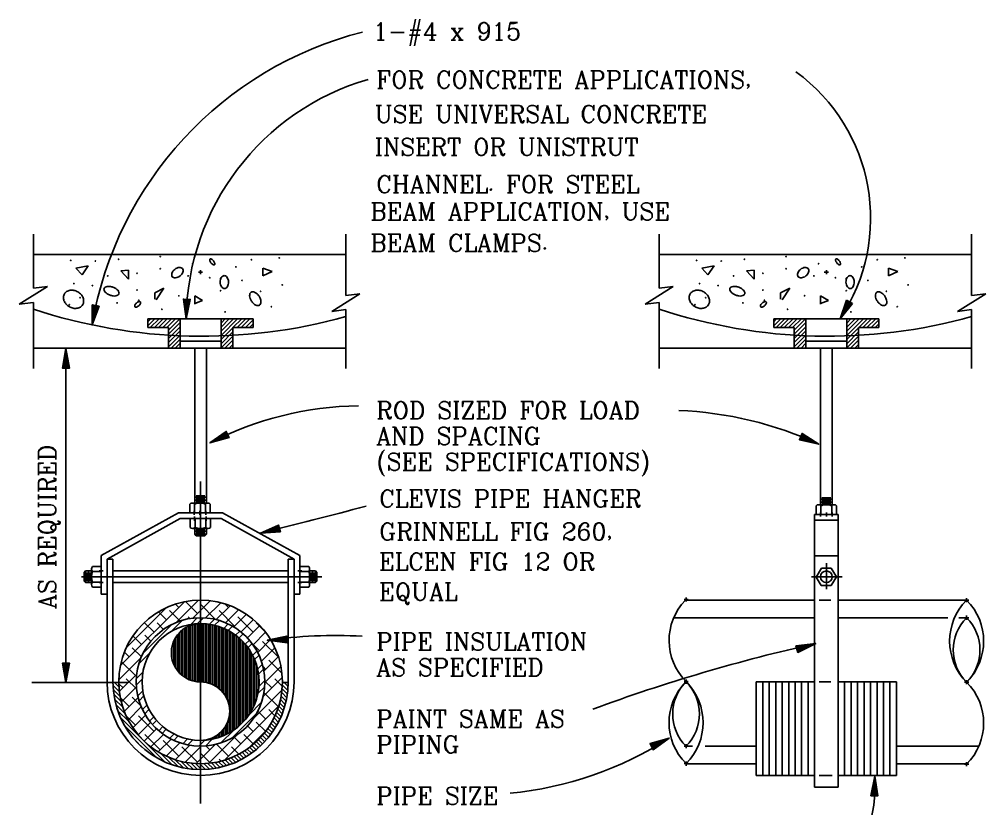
# Model space of a CAD drawing. Extents: x 152000 to 152174, y 158796 to 159332.
# Drawn here: x 152083.41 to 152097.5, y 158877.21 to 158888.73 of the extents above; entities that cross this region are included whole.
import ezdxf

# ---------------------------------------------------------------- set-up
doc = ezdxf.new("R2010")
doc.units = 0
doc.header["$LTSCALE"] = 3
doc.header["$MEASUREMENT"] = 0
doc.header["$PDMODE"] = 2
doc.header["$PDSIZE"] = 0.03
doc.layers.add('1', color=7, linetype='CONTINUOUS')
doc.layers.add('MU', color=7, linetype='CONTINUOUS')
doc.styles.add('ROMANC', font='ROMANC', dxfattribs={"height": 7})

msp = doc.modelspace()

# ---------------------------------------------------------------- linework, layer by layer
at = {"layer": '1', "color": 8, "linetype": 'Continuous'}
for p, q in [((152085.96767, 158884.57103), (152085.96767, 158884.69298)), ((152095.37482, 158884.35733), (152095.47157, 158884.63146)), ((152095.55874, 158884.58245), (152095.37482, 158884.35733)), ((152095.40403, 158884.41392), (152095.47504, 158884.61908)), ((152095.5424, 158884.58121), (152095.40403, 158884.41392)), ((152095.42964, 158884.45948), (152095.47802, 158884.59655)), ((152095.52383, 158884.57601), (152095.42964, 158884.45948)), ((152095.45724, 158884.50394), (152095.48545, 158884.58194)), ((152095.51454, 158884.5734), (152095.45724, 158884.50394)), ((152095.47157, 158884.63146), (152095.55874, 158884.58245)), ((152095.47157, 158884.63146), (152095.50847, 158884.59507)), ((152095.47504, 158884.61908), (152095.50402, 158884.58714)), ((152095.47802, 158884.59655), (152095.51454, 158884.5734)), ((152095.49994, 158884.56597), (152095.47952, 158884.54356)), ((152095.48545, 158884.58194), (152095.49994, 158884.56597)), ((152095.50402, 158884.58714), (152095.52383, 158884.57601)), ((152095.50847, 158884.59507), (152095.5424, 158884.58121)), ((152095.47385, 158884.29733), (152095.53433, 158884.35781)), ((152084.08912, 158883.63775), (152084.08912, 158881.03496)), ((152084.08912, 158879.33709), (152084.08912, 158880.46743)), ((152083.59101, 158879.05283), (152084.99757, 158879.05283))]:
    msp.add_line(p, q, dxfattribs=at)
for points in [[(152084.47285, 158884.5606), (152084.57121, 158884.54257), (152084.47039, 158884.26991), (152084.47285, 158884.5606), (152084.51957, 158884.53817), (152084.55616, 158884.53608), (152084.47963, 158884.33291), (152084.48015, 158884.55002), (152084.51793, 158884.52923), (152084.54029, 158884.52513), (152084.48906, 158884.38433), (152084.49029, 158884.52967), (152084.53235, 158884.51965), (152084.50072, 158884.43534), (152084.50206, 158884.51827), (152084.52095, 158884.50788), (152084.50892, 158884.48005)], [(152085.80092, 158884.64555), (152085.90088, 158884.64255), (152085.84231, 158884.35781), (152085.80092, 158884.64555), (152085.85049, 158884.63042), (152085.88697, 158884.63387), (152085.84194, 158884.42149), (152085.80973, 158884.63619), (152085.85022, 158884.62133), (152085.87293, 158884.62065), (152085.84351, 158884.47374), (152085.82282, 158884.6176), (152085.86591, 158884.61404), (152085.84735, 158884.52592), (152085.83618, 158884.60811), (152085.85642, 158884.60068), (152085.84872, 158884.57135)], [(152084.13912, 158883.63775), (152084.03912, 158883.63775), (152084.08912, 158883.92412), (152084.13912, 158883.63775), (152084.08912, 158883.65139), (152084.05276, 158883.64684), (152084.0914, 158883.86048), (152084.13003, 158883.64684), (152084.08912, 158883.66048), (152084.0664, 158883.66048), (152084.0914, 158883.80821), (152084.1164, 158883.66503), (152084.07321, 158883.6673), (152084.08912, 158883.75594), (152084.10276, 158883.67412), (152084.0823, 158883.68094), (152084.08912, 158883.71048)], [(152084.13912, 158883.63775), (152084.03912, 158883.63775), (152084.08912, 158883.92412), (152084.13912, 158883.63775), (152084.08912, 158883.65139), (152084.05276, 158883.64684), (152084.0914, 158883.86048), (152084.13003, 158883.64684), (152084.08912, 158883.66048), (152084.0664, 158883.66048), (152084.0914, 158883.80821), (152084.1164, 158883.66503), (152084.07321, 158883.6673), (152084.08912, 158883.75594), (152084.10276, 158883.67412), (152084.0823, 158883.68094), (152084.08912, 158883.71048)], [(152086.42517, 158882.71528), (152086.46796, 158882.6249), (152086.18774, 158882.54756), (152086.42517, 158882.71528), (152086.43424, 158882.66426), (152086.45391, 158882.63334), (152086.24428, 158882.57684), (152086.42084, 158882.70318), (152086.42602, 158882.66037), (152086.43575, 158882.63983), (152086.29153, 158882.59921), (152086.41024, 158882.68307), (152086.42667, 158882.64307), (152086.33975, 158882.61952), (152086.40786, 158882.66686), (152086.41045, 158882.64545), (152086.38083, 158882.63897)], [(152094.78201, 158882.59443), (152094.82096, 158882.68653), (152095.06523, 158882.52894), (152094.78201, 158882.59443), (152094.81404, 158882.63517), (152094.82402, 158882.67043), (152095.00574, 158882.55163), (152094.79392, 158882.59926), (152094.82242, 158882.63163), (152094.83127, 158882.65256), (152094.95759, 158882.57199), (152094.81598, 158882.60474), (152094.83489, 158882.64362), (152094.91033, 158882.59444), (152094.82966, 158882.61375), (152094.84391, 158882.62994), (152094.86847, 158882.61215)], [(152087.18989, 158881.34857), (152087.21463, 158881.25168), (152086.92479, 158881.22929), (152087.18989, 158881.34857), (152087.18905, 158881.29675), (152087.20244, 158881.26265), (152086.98589, 158881.24724), (152087.18333, 158881.33752), (152087.18024, 158881.29451), (152087.18586, 158881.27249), (152087.03654, 158881.26017), (152087.16909, 158881.31981), (152087.17757, 158881.27741), (152087.08775, 158881.2709), (152087.16365, 158881.30435), (152087.1621, 158881.28284), (152087.13179, 158881.28214)], [(152087.30765, 158879.72958), (152087.31169, 158879.62966), (152087.02354, 158879.66805), (152087.30765, 158879.72958), (152087.29605, 158879.67907), (152087.30206, 158879.64292), (152087.08703, 158879.67289), (152087.29894, 158879.72013), (152087.28696, 158879.6787), (152087.28788, 158879.65599), (152087.13926, 158879.675), (152087.28132, 158879.70577), (152087.28079, 158879.66253), (152087.19159, 158879.67484), (152087.27279, 158879.69177), (152087.2668, 158879.67106), (152087.237, 158879.67668)], [(152094.76173, 158879.4908), (152094.73308, 158879.58661), (152095.02176, 158879.62077), (152094.76173, 158879.4908), (152094.76047, 158879.54261), (152094.74569, 158879.57615), (152094.96144, 158879.60035), (152094.76784, 158879.50212), (152094.76918, 158879.54522), (152094.76266, 158879.56699), (152094.91136, 158879.58538), (152094.78135, 158879.52039), (152094.77115, 158879.56242), (152094.86063, 158879.57257), (152094.78615, 158879.53606), (152094.78682, 158879.55761), (152094.81708, 158879.55955)], [(152084.03912, 158879.33709), (152084.13912, 158879.33709), (152084.08912, 158879.05073), (152084.03912, 158879.33709), (152084.08912, 158879.32346), (152084.12549, 158879.328), (152084.08685, 158879.11436), (152084.04821, 158879.328), (152084.08912, 158879.31437), (152084.11185, 158879.31437), (152084.08685, 158879.16664), (152084.06185, 158879.30982), (152084.10503, 158879.30755), (152084.08912, 158879.21891), (152084.07549, 158879.30073), (152084.09594, 158879.29391), (152084.08912, 158879.26437)], [(152092.64946, 158878.07052), (152092.60552, 158878.16035), (152092.88473, 158878.24125), (152092.64946, 158878.07052), (152092.63974, 158878.12142), (152092.61968, 158878.15209), (152092.82857, 158878.21125), (152092.65363, 158878.08268), (152092.64791, 158878.12542), (152092.63792, 158878.14583), (152092.78161, 158878.18828), (152092.66397, 158878.10292), (152092.64704, 158878.1427), (152092.73365, 158878.16736), (152092.66615, 158878.11916), (152092.66329, 158878.14053), (152092.69282, 158878.14739)], [(152095.92509, 158877.39817), (152095.82515, 158877.40159), (152095.88491, 158877.68607), (152095.92509, 158877.39817), (152095.87558, 158877.41351), (152095.83908, 158877.41021), (152095.88501, 158877.6224), (152095.91631, 158877.40756), (152095.87589, 158877.42259), (152095.85318, 158877.42337), (152095.88322, 158877.57015), (152095.90331, 158877.4262), (152095.86023, 158877.42995), (152095.87916, 158877.51799), (152095.88999, 158877.43575), (152095.86978, 158877.44327), (152095.8776, 158877.47256)]]:
    msp.add_lwpolyline(points, dxfattribs=at)
msp.add_circle((152095.53407, 158884.45971), 0.00336, dxfattribs=at)
for centre, radius, start, end in [((152089.72122, 158883.37954), 5.32578, 104.235827, 170.376046), ((152093.18044, 158885.82563), 2.64031, 326.212916, 54.04537), ((152089.52228, 158884.31843), 3.68019, 106.237221, 179.386833), ((152088.41386, 158878.25194), 4.83817, 90.694111, 117.394616), ((152092.82613, 158877.71852), 5.306, 65.03946, 87.861919), ((152011.01013, 159180.30442), 308.55951, 284.2426671, 284.5379829), ((152088.01103, 158872.78972), 6.94885, 86.741351, 98.169888), ((152100.38724, 158855.41257), 24.79567, 102.496966, 110.339501), ((152090.05541, 158882.65209), 5.24028, 275.568154, 302.67805), ((152093.77887, 158877.5694), 2.10927, 274.180988, 3.170987)]:
    msp.add_arc(centre, radius, start, end, dxfattribs=at)
at = {"layer": 'MU', "color": 7, "linetype": 'Continuous'}
for p, q in [((152083.61315, 158885.59491), (152083.61315, 158884.8035)), ((152088.16977, 158885.59491), (152088.16977, 158884.69745)), ((152092.7375, 158885.59491), (152092.7375, 158884.8035)), ((152097.29412, 158885.59491), (152097.29412, 158884.69745)), ((152083.61315, 158885.29531), (152088.16977, 158885.29531)), ((152092.7375, 158885.29531), (152097.29412, 158885.29531)), ((152084.41428, 158885.13385), (152084.23418, 158885.09633)), ((152084.32423, 158885.00253), (152084.41428, 158885.13385)), ((152093.53864, 158885.13385), (152093.35853, 158885.09633)), ((152093.44859, 158885.00253), (152093.53864, 158885.13385)), ((152084.23418, 158885.09633), (152084.32423, 158885.00253)), ((152084.88705, 158885.05881), (152084.99961, 158885.06819)), ((152084.99961, 158884.93687), (152084.88705, 158885.05881)), ((152084.99961, 158885.06819), (152084.99961, 158884.93687)), ((152086.95823, 158884.98377), (152086.95823, 158885.09633)), ((152086.95823, 158885.09633), (152087.09331, 158885.04943)), ((152087.09331, 158885.04943), (152086.95823, 158884.98377)), ((152093.35853, 158885.09633), (152093.44859, 158885.00253)), ((152094.01141, 158885.05881), (152094.12397, 158885.06819)), ((152094.12397, 158884.93687), (152094.01141, 158885.05881)), ((152094.12397, 158885.06819), (152094.12397, 158884.93687)), ((152096.08259, 158884.98377), (152096.08259, 158885.09633)), ((152096.08259, 158885.09633), (152096.21767, 158885.04943)), ((152096.21767, 158885.04943), (152096.08259, 158884.98377)), ((152083.4086, 158884.57338), (152083.81769, 158884.82907)), ((152083.81769, 158884.82907), (152083.61315, 158884.8035)), ((152092.53296, 158884.57338), (152092.94205, 158884.82907)), ((152092.94205, 158884.82907), (152092.7375, 158884.8035)), ((152085.38233, 158884.73988), (152085.51741, 158884.80554)), ((152085.38233, 158884.64608), (152085.38233, 158884.73988)), ((152085.51741, 158884.80554), (152085.40485, 158884.6367)), ((152085.96767, 158884.69298), (152086.08023, 158884.62732)), ((152087.96522, 158884.46734), (152088.37431, 158884.72302)), ((152088.37431, 158884.72302), (152088.16977, 158884.69745)), ((152094.50669, 158884.73988), (152094.64177, 158884.80554)), ((152094.50669, 158884.64608), (152094.50669, 158884.73988)), ((152094.64177, 158884.80554), (152094.5292, 158884.6367)), ((152095.09203, 158884.57103), (152095.09203, 158884.69298)), ((152095.09203, 158884.69298), (152095.20459, 158884.62732)), ((152097.08958, 158884.46734), (152097.49867, 158884.72302)), ((152097.49867, 158884.72302), (152097.29412, 158884.69745)), ((152083.61315, 158884.59895), (152083.4086, 158884.57338)), ((152083.61315, 158884.59895), (152083.61315, 158883.63208)), ((152086.08023, 158884.62732), (152085.96767, 158884.58041)), ((152092.7375, 158884.59895), (152092.53296, 158884.57338)), ((152092.7375, 158884.59895), (152092.7375, 158883.63208)), ((152095.20459, 158884.62732), (152095.09203, 158884.58041)), ((152088.16977, 158884.49291), (152087.96522, 158884.46734)), ((152088.16977, 158884.49291), (152088.16977, 158883.63208)), ((152097.29412, 158884.49291), (152097.08958, 158884.46734)), ((152097.29412, 158884.49291), (152097.29412, 158883.63208)), ((152085.28415, 158884.25649), (152085.38547, 158884.35781)), ((152085.28415, 158884.31676), (152085.32521, 158884.35781)), ((152085.28415, 158884.22997), (152085.28415, 158884.35781)), ((152085.28415, 158884.35781), (152085.7529, 158884.35781)), ((152085.3179, 158884.22997), (152085.44574, 158884.35781)), ((152085.37816, 158884.22997), (152085.506, 158884.35781)), ((152085.43843, 158884.22997), (152085.56627, 158884.35781)), ((152085.49869, 158884.22997), (152085.62653, 158884.35781)), ((152085.55895, 158884.22997), (152085.6868, 158884.35781)), ((152085.58245, 158884.1932), (152085.74706, 158884.35781)), ((152085.58245, 158884.13293), (152085.7529, 158884.30339)), ((152085.7529, 158884.35781), (152086.34949, 158884.35781)), ((152085.7529, 158884.35781), (152085.7529, 158883.93167)), ((152086.34949, 158884.29733), (152086.40997, 158884.35781)), ((152086.34949, 158884.23707), (152086.47024, 158884.35781)), ((152086.34949, 158884.1768), (152086.5305, 158884.35781)), ((152086.34949, 158884.11654), (152086.59077, 158884.35781)), ((152086.34949, 158884.35781), (152086.34949, 158883.93167)), ((152086.81824, 158884.35781), (152086.34949, 158884.35781)), ((152086.52319, 158884.22997), (152086.65103, 158884.35781)), ((152086.58346, 158884.22997), (152086.7113, 158884.35781)), ((152086.64372, 158884.22997), (152086.77156, 158884.35781)), ((152086.70399, 158884.22997), (152086.81824, 158884.34423)), ((152086.76425, 158884.22997), (152086.81824, 158884.28396)), ((152086.81824, 158884.22997), (152086.81824, 158884.35781)), ((152094.40851, 158884.31676), (152094.44956, 158884.35781)), ((152094.40851, 158884.25649), (152094.50983, 158884.35781)), ((152094.40851, 158884.22997), (152094.40851, 158884.35781)), ((152094.40851, 158884.35781), (152094.87726, 158884.35781)), ((152094.44225, 158884.22997), (152094.57009, 158884.35781)), ((152094.50252, 158884.22997), (152094.63036, 158884.35781)), ((152094.56278, 158884.22997), (152094.69062, 158884.35781)), ((152094.62305, 158884.22997), (152094.75089, 158884.35781)), ((152094.68331, 158884.22997), (152094.81115, 158884.35781)), ((152094.70681, 158884.1932), (152094.87142, 158884.35781)), ((152094.70681, 158884.13293), (152094.87726, 158884.30339)), ((152094.87726, 158884.35781), (152095.47385, 158884.35781)), ((152094.87726, 158884.35781), (152094.87726, 158883.93167)), ((152095.47385, 158884.11654), (152095.71512, 158884.35781)), ((152095.47385, 158884.1768), (152095.65486, 158884.35781)), ((152095.47385, 158884.23707), (152095.5946, 158884.35781)), ((152095.47385, 158884.35781), (152095.47385, 158883.93167)), ((152095.9426, 158884.35781), (152095.47385, 158884.35781)), ((152095.64755, 158884.22997), (152095.77539, 158884.35781)), ((152095.70781, 158884.22997), (152095.83565, 158884.35781)), ((152095.76808, 158884.22997), (152095.89592, 158884.35781)), ((152095.82834, 158884.22997), (152095.9426, 158884.34423)), ((152095.88861, 158884.22997), (152095.9426, 158884.28396)), ((152095.9426, 158884.22997), (152095.9426, 158884.35781)), ((152085.58245, 158884.22997), (152085.28415, 158884.22997)), ((152085.58245, 158884.07267), (152085.7529, 158884.24312)), ((152085.58245, 158883.93167), (152085.58245, 158884.22997)), ((152085.58245, 158884.0124), (152085.7529, 158884.18286)), ((152085.58245, 158883.95214), (152085.7529, 158884.12259)), ((152086.34949, 158884.05627), (152086.51995, 158884.22673)), ((152086.34949, 158883.99601), (152086.51995, 158884.16646)), ((152086.51995, 158883.93167), (152086.51995, 158884.22997)), ((152086.51995, 158884.22997), (152086.81824, 158884.22997)), ((152094.70681, 158884.22997), (152094.40851, 158884.22997)), ((152094.70681, 158884.07267), (152094.87726, 158884.24312)), ((152094.70681, 158883.93167), (152094.70681, 158884.22997)), ((152094.70681, 158884.0124), (152094.87726, 158884.18286)), ((152094.70681, 158883.95214), (152094.87726, 158884.12259)), ((152095.47385, 158884.05627), (152095.64431, 158884.22673)), ((152095.47385, 158883.99601), (152095.64431, 158884.16646)), ((152095.64431, 158883.93167), (152095.64431, 158884.22997)), ((152095.64431, 158884.22997), (152095.9426, 158884.22997)), ((152085.62225, 158883.93167), (152085.7529, 158884.06233)), ((152085.68251, 158883.93167), (152085.7529, 158884.00206)), ((152085.7529, 158884.03478), (152086.34949, 158884.03478)), ((152086.34949, 158883.93574), (152086.51995, 158884.1062)), ((152086.40569, 158883.93167), (152086.51995, 158884.04593)), ((152086.46595, 158883.93167), (152086.51995, 158883.98567)), ((152094.74661, 158883.93167), (152094.87726, 158884.06233)), ((152094.80687, 158883.93167), (152094.87726, 158884.00206)), ((152094.87726, 158884.03478), (152095.47385, 158884.03478)), ((152095.47385, 158883.93574), (152095.64431, 158884.1062)), ((152095.53005, 158883.93167), (152095.64431, 158884.04593)), ((152095.59031, 158883.93167), (152095.64431, 158883.98567)), ((152083.61315, 158883.93167), (152085.58245, 158883.93167)), ((152085.7529, 158883.93167), (152085.58245, 158883.93167)), ((152085.74278, 158883.93167), (152085.7529, 158883.9418)), ((152085.7529, 158883.93167), (152086.34949, 158883.93167)), ((152085.96597, 158883.93167), (152085.96597, 158881.92282)), ((152086.13642, 158883.93167), (152086.13642, 158881.91631)), ((152086.34949, 158883.93167), (152086.51995, 158883.93167)), ((152086.51995, 158883.93167), (152088.16977, 158883.93167)), ((152092.7375, 158883.93167), (152094.70681, 158883.93167)), ((152094.87726, 158883.93167), (152094.70681, 158883.93167)), ((152094.86714, 158883.93167), (152094.87726, 158883.9418)), ((152094.87726, 158883.93167), (152095.47385, 158883.93167)), ((152095.09033, 158883.93167), (152095.09033, 158881.64206)), ((152095.26078, 158883.93167), (152095.26078, 158881.64206)), ((152095.47385, 158883.93167), (152095.64431, 158883.93167)), ((152095.64431, 158883.93167), (152097.29412, 158883.93167)), ((152085.96597, 158882.03331), (152085.96597, 158881.67103)), ((152086.13642, 158882.02679), (152086.13642, 158881.67103)), ((152086.0512, 158881.98371), (152086.0512, 158877.28796)), ((152085.96597, 158881.75625), (152086.13642, 158881.75625)), ((152085.98742, 158881.77756), (152086.1148, 158881.77756)), ((152085.98742, 158881.73495), (152086.1148, 158881.73495)), ((152095.09033, 158881.72729), (152095.26078, 158881.72729)), ((152095.11163, 158881.7486), (152095.23948, 158881.7486)), ((152085.8936, 158881.5284), (152085.8936, 158881.65624)), ((152085.92912, 158881.67044), (152086.15639, 158881.67044)), ((152085.96463, 158881.65624), (152085.96463, 158881.5284)), ((152085.96597, 158881.71364), (152086.13642, 158881.71364)), ((152085.98742, 158881.69233), (152086.1148, 158881.69233)), ((152086.12088, 158881.65624), (152086.12088, 158881.5284)), ((152086.1919, 158881.5284), (152086.1919, 158881.65624)), ((152095.02641, 158881.50426), (152095.02641, 158881.6321)), ((152095.06192, 158881.64631), (152095.28919, 158881.64631)), ((152095.09033, 158881.68468), (152095.26078, 158881.68468)), ((152095.09743, 158881.6321), (152095.09743, 158881.50426)), ((152095.11163, 158881.70598), (152095.23948, 158881.70598)), ((152095.11163, 158881.66337), (152095.23948, 158881.66337)), ((152095.25368, 158881.6321), (152095.25368, 158881.50426)), ((152095.3247, 158881.50426), (152095.3247, 158881.6321)), ((152085.73092, 158881.52837), (152084.60233, 158880.90457)), ((152085.7529, 158881.44315), (152084.68756, 158880.8543)), ((152085.73092, 158881.52837), (152086.37148, 158881.52837)), ((152085.7529, 158881.44315), (152086.34949, 158881.44315)), ((152085.8936, 158881.5284), (152086.1919, 158881.5284)), ((152086.1976, 158881.44375), (152085.89931, 158881.44375)), ((152085.89931, 158881.44375), (152085.89931, 158881.31591)), ((152085.97033, 158881.31591), (152085.97033, 158881.44375)), ((152086.12658, 158881.31591), (152086.12658, 158881.44375)), ((152086.1976, 158881.44375), (152086.1976, 158881.31591)), ((152086.34949, 158881.44315), (152087.41483, 158880.8543)), ((152086.37148, 158881.52837), (152087.50006, 158880.90457)), ((152095.0051, 158881.50426), (152095.0051, 158877.52687)), ((152095.0051, 158881.50426), (152095.34601, 158881.50426)), ((152095.02641, 158881.50426), (152095.3247, 158881.50426)), ((152095.34601, 158881.50426), (152095.34601, 158877.52687)), ((152084.08912, 158880.17557), (152084.08912, 158881.31512)), ((152086.16209, 158881.30171), (152085.93482, 158881.30171)), ((152085.96597, 158881.30124), (152085.96597, 158881.21601)), ((152086.13642, 158881.30124), (152086.13642, 158881.21601)), ((152095.0051, 158881.41904), (152095.34601, 158881.41904)), ((152085.96597, 158881.25863), (152086.13642, 158881.25863)), ((152085.96597, 158881.21601), (152086.13642, 158881.21601)), ((152085.96597, 158881.21601), (152085.98728, 158881.19471)), ((152085.98728, 158881.19471), (152086.11512, 158881.19471)), ((152085.98737, 158881.27993), (152086.11531, 158881.27993)), ((152085.98737, 158881.23732), (152086.11531, 158881.23732)), ((152086.13642, 158881.21601), (152086.11512, 158881.19471)), ((152084.60233, 158880.90457), (152084.60233, 158880.33937)), ((152087.50006, 158880.90457), (152087.50006, 158880.33937)), ((152095.0051, 158880.90226), (152095.34601, 158880.90226)), ((152084.60233, 158880.7442), (152084.47449, 158880.7442)), ((152084.60233, 158880.4459), (152084.60233, 158880.7442)), ((152084.68756, 158880.8543), (152084.68756, 158879.06096)), ((152084.68756, 158880.85073), (152084.77279, 158880.85073)), ((152084.77279, 158880.85073), (152084.77279, 158879.06096)), ((152087.32961, 158880.85073), (152087.32961, 158879.06096)), ((152087.32961, 158880.85073), (152087.41483, 158880.85073)), ((152087.41483, 158880.8543), (152087.41483, 158879.06096)), ((152087.49975, 158880.7442), (152087.62759, 158880.7442)), ((152087.49975, 158880.7442), (152087.49975, 158880.4459)), ((152095.17556, 158880.79201), (152095.17556, 158880.41317)), ((152084.31344, 158880.59505), (152087.82095, 158880.59505)), ((152084.37354, 158880.68027), (152084.35223, 158880.65897)), ((152084.35223, 158880.65897), (152084.35223, 158880.53113)), ((152084.37354, 158880.68027), (152084.45877, 158880.68027)), ((152084.37354, 158880.68027), (152084.37354, 158880.50982)), ((152084.39485, 158880.65919), (152084.39485, 158880.53144)), ((152084.41616, 158880.68027), (152084.41616, 158880.50982)), ((152084.43746, 158880.65919), (152084.43746, 158880.53144)), ((152084.46029, 158880.48141), (152084.46029, 158880.70868)), ((152084.47449, 158880.67317), (152084.60233, 158880.67317)), ((152084.77279, 158880.68027), (152087.32961, 158880.68027)), ((152087.62759, 158880.67317), (152087.49975, 158880.67317)), ((152087.64125, 158880.68027), (152087.7259, 158880.68027)), ((152087.64179, 158880.70868), (152087.64179, 158880.48141)), ((152087.66198, 158880.65896), (152087.66198, 158880.53082)), ((152087.68329, 158880.68027), (152087.68329, 158880.50982)), ((152087.70459, 158880.65896), (152087.70459, 158880.53082)), ((152087.7259, 158880.68027), (152087.7259, 158880.50982)), ((152087.7259, 158880.68027), (152087.74721, 158880.65897)), ((152087.74721, 158880.65897), (152087.74721, 158880.53113)), ((152094.95773, 158880.59505), (152095.40641, 158880.59505)), ((152095.10379, 158880.72282), (152095.02811, 158880.59174)), ((152095.10052, 158880.46744), (152095.02877, 158880.59171)), ((152095.10346, 158880.72289), (152095.24826, 158880.72289)), ((152095.24809, 158880.46689), (152095.32199, 158880.59488)), ((152095.32194, 158880.59528), (152095.24822, 158880.72298)), ((152084.37354, 158880.50982), (152084.35223, 158880.53113)), ((152084.37354, 158880.50982), (152084.45877, 158880.50982)), ((152084.47449, 158880.51692), (152084.60233, 158880.51692)), ((152084.77279, 158880.50982), (152087.32961, 158880.50982)), ((152087.62759, 158880.51692), (152087.49975, 158880.51692)), ((152087.64125, 158880.50982), (152087.7259, 158880.50982)), ((152087.7259, 158880.50982), (152087.74721, 158880.53113)), ((152095.10044, 158880.46721), (152095.24783, 158880.46721)), ((152084.60233, 158880.4459), (152084.47449, 158880.4459)), ((152084.60233, 158880.33937), (152084.68756, 158880.33937)), ((152087.41483, 158880.33937), (152087.50006, 158880.33937)), ((152087.49975, 158880.4459), (152087.62759, 158880.4459)), ((152084.88128, 158879.29541), (152085.81675, 158880.23088)), ((152085.73393, 158880.14806), (152085.68534, 158880.19666)), ((152085.69469, 158879.92802), (152086.0204, 158880.25374)), ((152086.00513, 158880.05767), (152085.82944, 158880.23335)), ((152085.9392, 158879.99174), (152086.19312, 158880.24567)), ((152086.27134, 158879.97224), (152086.05032, 158880.19326)), ((152086.12389, 158879.99563), (152086.34552, 158880.21727)), ((152086.18592, 158880.23846), (152086.17688, 158880.2475)), ((152086.27932, 158879.97028), (152086.4825, 158880.17346)), ((152086.45711, 158880.14806), (152086.40456, 158880.20061)), ((152093.12221, 158880.25414), (152095.0051, 158880.25414)), ((152095.06968, 158880.25414), (152095.24131, 158880.25414)), ((152095.34601, 158880.25414), (152097.22101, 158880.25414)), ((152084.96939, 158879.56431), (152085.54784, 158880.14277)), ((152085.55314, 158879.96727), (152085.43668, 158880.08373)), ((152085.75183, 158879.94937), (152085.59834, 158880.10287)), ((152086.54751, 158879.87687), (152086.32152, 158880.10287)), ((152086.41488, 158879.92504), (152086.60675, 158880.11691)), ((152086.53476, 158879.86412), (152086.71983, 158880.04919)), ((152085.21014, 158879.47512), (152085.63703, 158879.90201)), ((152085.37234, 158879.78648), (152085.23115, 158879.92767)), ((152085.51184, 158879.82777), (152085.41754, 158879.92207)), ((152085.62364, 158879.79823), (152085.78541, 158879.95999)), ((152085.89641, 158879.98559), (152085.86953, 158880.01247)), ((152085.90719, 158879.90097), (152086.00345, 158879.99724)), ((152085.92889, 158879.89462), (152085.92889, 158879.07977)), ((152085.95589, 158879.90096), (152085.95589, 158879.07241)), ((152085.98288, 158879.90423), (152085.98288, 158879.06771)), ((152086.00878, 158879.91217), (152086.09408, 158879.99748)), ((152086.00968, 158879.9075), (152086.00968, 158879.06321)), ((152086.03668, 158879.91057), (152086.03668, 158879.06157)), ((152086.06367, 158879.91262), (152086.06367, 158879.05973)), ((152086.09047, 158879.05728), (152086.09047, 158879.912)), ((152086.11747, 158879.91016), (152086.11747, 158879.05523)), ((152086.14426, 158879.0495), (152086.14426, 158879.9073)), ((152086.17126, 158879.90464), (152086.17126, 158879.04234)), ((152086.18073, 158879.90333), (152086.25372, 158879.97632)), ((152086.19825, 158879.03437), (152086.19825, 158879.89953)), ((152086.22525, 158879.89421), (152086.22525, 158879.0221)), ((152086.25205, 158879.00982), (152086.25205, 158879.88889)), ((152086.25605, 158879.88825), (152086.32529, 158879.95749)), ((152086.39111, 158879.84251), (152086.45543, 158879.90683)), ((152086.8187, 158879.78648), (152086.59271, 158880.01247)), ((152086.64106, 158879.78963), (152086.82264, 158879.97121)), ((152086.995, 158879.79097), (152086.8639, 158879.92207)), ((152092.95125, 158879.99846), (152095.0051, 158879.99846)), ((152095.34601, 158879.99846), (152096.94685, 158879.99846)), ((152097.10775, 158879.99846), (152097.22101, 158879.99846)), ((152085.74031, 158879.77742), (152085.74031, 158879.19636)), ((152085.76731, 158879.80401), (152085.76731, 158879.17058)), ((152085.79431, 158879.8259), (152085.79431, 158879.1485)), ((152085.82131, 158879.84471), (152085.82131, 158879.12947)), ((152085.8481, 158879.86107), (152085.8481, 158879.11352)), ((152085.8751, 158879.87416), (152085.8751, 158879.09941)), ((152085.90189, 158879.88582), (152085.90189, 158879.08918)), ((152086.27904, 158879.88132), (152086.27904, 158878.99326)), ((152086.30584, 158878.97567), (152086.30584, 158879.87355)), ((152086.33283, 158879.86496), (152086.33283, 158878.95317)), ((152086.35983, 158878.92822), (152086.35983, 158879.85433)), ((152086.38683, 158879.84369), (152086.38683, 158878.89692)), ((152086.41362, 158878.85868), (152086.41362, 158879.83162)), ((152086.44062, 158879.81833), (152086.44062, 158878.80693)), ((152086.45206, 158879.81307), (152086.5148, 158879.87581)), ((152086.46741, 158878.72082), (152086.46741, 158879.80401)), ((152086.49441, 158878.33549), (152086.49441, 158879.78785)), ((152086.52141, 158878.35083), (152086.52141, 158879.77149)), ((152086.54841, 158878.37026), (152086.54841, 158879.75186)), ((152086.56256, 158879.74277), (152086.62338, 158879.8036)), ((152086.61249, 158879.7023), (152086.67287, 158879.76269)), ((152086.73477, 158879.70255), (152086.91563, 158879.88341)), ((152086.81607, 158879.60306), (152086.99891, 158879.78589)), ((152085.19155, 158879.60568), (152085.06485, 158879.73238)), ((152085.32462, 158879.6534), (152085.23675, 158879.74128)), ((152085.65973, 158879.65225), (152085.65973, 158879.32234)), ((152085.68652, 158879.70563), (152085.68652, 158879.26917)), ((152085.71352, 158879.74511), (152085.71352, 158879.22785)), ((152086.5752, 158878.39133), (152086.5752, 158879.73243)), ((152086.6022, 158878.41219), (152086.6022, 158879.71013)), ((152086.6292, 158878.43489), (152086.6292, 158879.68661)), ((152086.65599, 158878.4623), (152086.65599, 158879.66064)), ((152086.68299, 158878.48971), (152086.68299, 158879.632)), ((152086.70211, 158879.61113), (152086.76256, 158879.67158)), ((152086.74179, 158879.56041), (152086.80275, 158879.62138)), ((152086.9091, 158879.51528), (152086.80201, 158879.62237)), ((152086.88444, 158879.49063), (152087.0722, 158879.67839)), ((152087.18029, 158879.42489), (152086.9543, 158879.65088)), ((152085.01076, 158879.42489), (152084.94001, 158879.49563)), ((152085.18851, 158879.42793), (152085.05595, 158879.56048)), ((152085.15216, 158879.32675), (152085.31393, 158879.48851)), ((152085.63273, 158879.56369), (152085.63273, 158879.41356)), ((152086.70978, 158878.52202), (152086.70978, 158879.59948)), ((152086.73678, 158878.55638), (152086.73678, 158879.56676)), ((152086.76378, 158878.59483), (152086.76378, 158879.5279)), ((152086.79077, 158878.63697), (152086.79077, 158879.48372)), ((152086.8104, 158879.44823), (152086.87346, 158879.51129)), ((152086.93843, 158879.36382), (152087.13488, 158879.56027)), ((152084.85841, 158879.09175), (152085.18413, 158879.41747)), ((152085.10115, 158879.1537), (152084.89584, 158879.35901)), ((152085.65973, 158879.37286), (152085.65973, 158879.37286)), ((152085.68652, 158879.37286), (152085.68652, 158879.37286)), ((152085.71352, 158879.37286), (152085.71352, 158879.37286)), ((152085.74031, 158879.37286), (152085.74031, 158879.37286)), ((152085.76731, 158879.37286), (152085.76731, 158879.37286)), ((152085.79431, 158879.37286), (152085.79431, 158879.37286)), ((152085.82131, 158879.37286), (152085.82131, 158879.37286)), ((152085.8481, 158879.37286), (152085.8481, 158879.37286)), ((152085.8751, 158879.37286), (152085.8751, 158879.37286)), ((152085.90189, 158879.37286), (152085.90189, 158879.37286)), ((152085.92889, 158879.37286), (152085.92889, 158879.37286)), ((152085.95589, 158879.37286), (152085.95589, 158879.37286)), ((152085.98288, 158879.37286), (152085.98288, 158879.37286)), ((152086.00968, 158879.37286), (152086.00968, 158879.37286)), ((152086.03668, 158879.37286), (152086.03668, 158879.37286)), ((152086.06367, 158879.37286), (152086.06367, 158879.37286)), ((152086.09047, 158879.37286), (152086.09047, 158879.37286)), ((152086.11747, 158879.37286), (152086.11747, 158879.37286)), ((152086.14426, 158879.37286), (152086.14426, 158879.37286)), ((152086.17126, 158879.37286), (152086.17126, 158879.37286)), ((152086.19825, 158879.37286), (152086.19825, 158879.37286)), ((152086.22525, 158879.37286), (152086.22525, 158879.37286)), ((152086.25205, 158879.37286), (152086.25205, 158879.37286)), ((152086.27904, 158879.37286), (152086.27904, 158879.37286)), ((152086.30584, 158879.37286), (152086.30584, 158879.37286)), ((152086.33283, 158879.37286), (152086.33283, 158879.37286)), ((152086.35983, 158879.37286), (152086.35983, 158879.37286)), ((152086.38683, 158879.37286), (152086.38683, 158879.37286)), ((152086.41362, 158879.37286), (152086.41362, 158879.37286)), ((152086.44062, 158879.37286), (152086.44062, 158879.37286)), ((152086.46741, 158879.37286), (152086.46741, 158879.37286)), ((152086.49441, 158879.37286), (152086.49441, 158879.37286)), ((152086.52141, 158879.37286), (152086.52141, 158879.37286)), ((152086.54841, 158879.37286), (152086.54841, 158879.37286)), ((152086.5752, 158879.37286), (152086.5752, 158879.37286)), ((152086.6022, 158879.37286), (152086.6022, 158879.37286)), ((152086.6292, 158879.37286), (152086.6292, 158879.37286)), ((152086.65599, 158879.37286), (152086.65599, 158879.37286)), ((152086.68299, 158879.37286), (152086.68299, 158879.37286)), ((152086.70978, 158879.37286), (152086.70978, 158879.37286)), ((152086.73678, 158879.37286), (152086.73678, 158879.37286)), ((152086.76378, 158879.37286), (152086.76378, 158879.37286)), ((152086.79077, 158879.37286), (152086.79077, 158879.37286)), ((152086.81757, 158878.68871), (152086.81757, 158879.43177)), ((152086.81757, 158879.37286), (152086.81757, 158879.37286)), ((152086.83891, 158879.38634), (152086.90366, 158879.4511)), ((152086.84457, 158878.75191), (152086.84457, 158879.36959)), ((152086.97515, 158879.21975), (152087.18576, 158879.43036)), ((152087.23774, 158879.18664), (152087.04469, 158879.37969)), ((152085.11491, 158879.1087), (152085.21118, 158879.20497)), ((152086.87136, 158878.83434), (152086.87136, 158879.28901)), ((152086.88245, 158879.24909), (152086.95246, 158879.3191)), ((152086.89615, 158879.1724), (152086.97017, 158879.24641)), ((152086.99949, 158879.24409), (152086.96248, 158879.2811)), ((152086.98866, 158879.05246), (152087.22284, 158879.28665)), ((152084.77283, 158879.05115), (152084.85806, 158879.05115)), ((152084.79803, 158879.05115), (152084.86019, 158878.98899)), ((152084.79803, 158879.05115), (152084.86019, 158878.98899)), ((152084.86649, 158878.91903), (152085.12041, 158879.17295)), ((152085.11979, 158878.95427), (152084.96556, 158879.1085)), ((152085.11468, 158879.01807), (152085.19998, 158879.10337)), ((152086.0512, 158879.06075), (152086.0512, 158879.06075)), ((152086.05173, 158879.08196), (152086.05173, 158879.08196)), ((152086.89836, 158878.96831), (152086.89836, 158879.14625)), ((152086.90103, 158878.99648), (152086.98842, 158879.08387)), ((152086.96395, 158878.84696), (152087.24263, 158879.12564)), ((152087.08989, 158878.9729), (152086.9886, 158879.07419)), ((152087.24286, 158879.00073), (152087.13509, 158879.1085)), ((152087.24434, 158879.05115), (152087.32957, 158879.05115)), ((152087.26888, 158879.05115), (152087.32776, 158878.99227)), ((152094.15283, 158879.06096), (152095.00079, 158879.06096)), ((152094.15283, 158879.06096), (152094.15283, 158877.69732)), ((152094.24752, 158879.06096), (152094.24752, 158877.69732)), ((152094.34222, 158879.06096), (152094.34222, 158877.69732)), ((152094.43692, 158879.06096), (152094.43692, 158877.69732)), ((152094.53162, 158879.06096), (152094.53162, 158877.69732)), ((152094.62631, 158879.06096), (152094.62631, 158877.69732)), ((152094.72101, 158879.06096), (152094.72101, 158877.69732)), ((152094.81571, 158879.06096), (152094.81571, 158877.69732)), ((152094.9104, 158879.06096), (152094.9104, 158877.69732)), ((152095.06968, 158879.06096), (152095.24131, 158879.06096)), ((152095.34601, 158879.06096), (152096.19828, 158879.06096)), ((152095.44071, 158879.06096), (152095.44071, 158877.69732)), ((152095.5354, 158879.06096), (152095.5354, 158877.69732)), ((152095.6301, 158879.06096), (152095.6301, 158877.69732)), ((152095.7248, 158879.06096), (152095.7248, 158877.69732)), ((152095.81949, 158879.06096), (152095.81949, 158877.69732)), ((152095.91419, 158879.06096), (152095.91419, 158877.69732)), ((152096.00889, 158879.06096), (152096.00889, 158877.69732)), ((152096.10359, 158879.06096), (152096.10359, 158877.69732)), ((152096.19828, 158879.06096), (152096.19828, 158877.69732)), ((152084.7736, 158879.01531), (152084.86603, 158878.92288)), ((152084.77751, 158878.95113), (152084.87641, 158878.85223)), ((152084.92036, 158878.9729), (152084.8583, 158879.03496)), ((152084.89489, 158878.76663), (152085.11652, 158878.98827)), ((152085.13583, 158878.85843), (152085.20883, 158878.93142)), ((152086.81468, 158878.51689), (152087.23828, 158878.9405)), ((152086.88646, 158878.89151), (152086.98609, 158878.99115)), ((152087.18029, 158878.70171), (152086.97583, 158878.90617)), ((152087.23415, 158878.90508), (152087.30867, 158878.83056)), ((152087.24005, 158878.95945), (152087.31708, 158878.88242)), ((152087.24354, 158879.01623), (152087.32351, 158878.93626)), ((152084.78521, 158878.88317), (152084.8926, 158878.77579)), ((152084.79755, 158878.81057), (152084.91668, 158878.69144)), ((152085.01076, 158878.70171), (152084.88012, 158878.83234)), ((152084.9387, 158878.62965), (152085.14188, 158878.83283)), ((152085.18093, 158878.71233), (152085.05595, 158878.83731)), ((152085.15466, 158878.78686), (152085.22391, 158878.85611)), ((152086.75272, 158878.57697), (152086.94076, 158878.76502)), ((152087.21608, 158878.80263), (152087.28659, 158878.73212)), ((152087.21608, 158878.80263), (152087.28659, 158878.73212)), ((152087.2261, 158878.85288), (152087.29847, 158878.78051)), ((152087.2261, 158878.85288), (152087.29847, 158878.78051)), ((152084.81583, 158878.73202), (152084.95269, 158878.59516)), ((152084.84223, 158878.64536), (152085.0108, 158878.47679)), ((152084.99524, 158878.5054), (152085.18711, 158878.69727)), ((152085.20532, 158878.65673), (152085.26964, 158878.72105)), ((152085.23635, 158878.59736), (152085.29908, 158878.66009)), ((152086.39781, 158877.91923), (152087.19293, 158878.71435)), ((152086.99949, 158878.52092), (152086.88603, 158878.63438)), ((152087.13635, 158878.56485), (152087.04469, 158878.65651)), ((152087.15926, 158878.61838), (152087.22445, 158878.5532)), ((152087.17576, 158878.66215), (152087.24202, 158878.5959)), ((152087.19079, 158878.70739), (152087.25828, 158878.6399)), ((152087.20427, 158878.75418), (152087.27316, 158878.68528)), ((152084.88091, 158878.54641), (152085.53665, 158877.89067)), ((152085.10115, 158878.43052), (152084.96539, 158878.56628)), ((152085.06296, 158878.39232), (152085.24803, 158878.5774)), ((152085.37234, 158878.34012), (152085.14635, 158878.56611)), ((152085.30856, 158878.48877), (152085.36938, 158878.54959)), ((152085.34947, 158878.43928), (152085.40985, 158878.49967)), ((152086.46741, 158878.32015), (152086.46741, 158878.54861)), ((152086.50895, 158878.2428), (152086.86935, 158878.60321)), ((152087.1017, 158878.49516), (152087.16514, 158878.43171)), ((152087.12217, 158878.53494), (152087.18561, 158878.47151)), ((152087.14138, 158878.576), (152087.20563, 158878.51176)), ((152084.94238, 158878.42468), (152085.41492, 158877.95214)), ((152085.14094, 158878.28952), (152085.32252, 158878.47109)), ((152085.22874, 158878.19652), (152085.40961, 158878.37739)), ((152085.44057, 158878.34959), (152085.50103, 158878.41005)), ((152085.49078, 158878.3094), (152085.55174, 158878.37037)), ((152086.34713, 158878.17139), (152086.53518, 158878.35944)), ((152086.35983, 158878.26943), (152086.35983, 158878.34163)), ((152086.38683, 158878.37231), (152086.38683, 158878.27925)), ((152086.41362, 158878.28968), (152086.41362, 158878.41117)), ((152086.44062, 158878.46332), (152086.44062, 158878.30502)), ((152086.8187, 158878.34012), (152086.73703, 158878.42179)), ((152086.7619, 158878.10253), (152087.00962, 158878.35025)), ((152087.00093, 158878.33868), (152086.8639, 158878.47572)), ((152087.00788, 158878.34791), (152087.06874, 158878.28705)), ((152087.03306, 158878.383), (152087.09426, 158878.3218)), ((152087.05711, 158878.41922), (152087.11873, 158878.3576)), ((152087.08, 158878.45659), (152087.13501, 158878.40158)), ((152085.10024, 158878.20656), (152085.1968, 158878.11)), ((152085.46274, 158878.06893), (152085.23675, 158878.29492)), ((152085.32626, 158878.11325), (152085.5091, 158878.29608)), ((152085.43376, 158878.03995), (152085.62153, 158878.22772)), ((152085.73393, 158877.97853), (152085.50794, 158878.20453)), ((152085.60087, 158878.2387), (152085.66392, 158878.30175)), ((152085.66106, 158878.20849), (152085.72581, 158878.27324)), ((152085.79306, 158878.1597), (152085.86307, 158878.22971)), ((152085.86574, 158878.14198), (152085.93976, 158878.216)), ((152086.02829, 158878.12374), (152086.11568, 158878.21113)), ((152086.09047, 158878.21175), (152086.09047, 158878.21237)), ((152086.11747, 158878.21482), (152086.11747, 158878.2138)), ((152086.12101, 158878.12606), (152086.22065, 158878.2257)), ((152086.14426, 158878.21564), (152086.14426, 158878.21973)), ((152086.17126, 158878.22668), (152086.17126, 158878.21768)), ((152086.17165, 158877.87387), (152086.59526, 158878.29748)), ((152086.19825, 158878.22239), (152086.19825, 158878.23548)), ((152086.22525, 158878.24611), (152086.22525, 158878.22811)), ((152086.25205, 158878.23364), (152086.25205, 158878.25961)), ((152086.27904, 158878.27454), (152086.27904, 158878.24039)), ((152086.30584, 158878.25), (152086.30584, 158878.29377)), ((152086.33283, 158878.31606), (152086.33283, 158878.25982)), ((152086.63791, 158878.15933), (152086.53768, 158878.25956)), ((152086.82517, 158878.15286), (152086.6831, 158878.29492)), ((152086.89619, 158878.21854), (152086.95646, 158878.15828)), ((152086.92574, 158878.24926), (152086.98605, 158878.18895)), ((152086.95421, 158878.28105), (152087.01463, 158878.22064)), ((152086.9816, 158878.31393), (152087.04219, 158878.25333)), ((152085.55188, 158877.97727), (152085.74833, 158878.17373)), ((152085.6818, 158877.9264), (152085.8924, 158878.137)), ((152086.00513, 158877.88814), (152085.77913, 158878.11413)), ((152085.82551, 158877.88931), (152086.05969, 158878.1235)), ((152085.98652, 158877.86953), (152086.2652, 158878.14821)), ((152086.18592, 158878.06893), (152086.12822, 158878.12663)), ((152086.45711, 158877.97853), (152086.28306, 158878.15258)), ((152086.60982, 158878.00662), (152086.50231, 158878.11413)), ((152086.69608, 158878.05706), (152086.74329, 158878.00986)), ((152086.7322, 158878.08121), (152086.79337, 158878.02004)), ((152086.7672, 158878.10648), (152086.82803, 158878.04564)), ((152086.80108, 158878.13286), (152086.86166, 158878.07228)), ((152086.83387, 158878.16034), (152086.89427, 158878.09994)), ((152086.86557, 158878.1889), (152086.92587, 158878.1286)), ((152093.1301, 158878.12346), (152093.22469, 158878.12346)), ((152093.40704, 158878.12346), (152094.15283, 158878.12346)), ((152096.19828, 158878.12346), (152097.39895, 158878.12346)), ((152085.46703, 158878.02056), (152085.6356, 158877.85199)), ((152085.5854, 158877.96245), (152085.72226, 158877.82559)), ((152085.68168, 158877.92643), (152085.80081, 158877.80731)), ((152086.1973, 158877.87675), (152086.05032, 158878.02373)), ((152086.34925, 158877.9056), (152086.32152, 158877.93333)), ((152086.4087, 158877.92259), (152086.47608, 158877.85522)), ((152086.45381, 158877.93775), (152086.51996, 158877.87159)), ((152086.49745, 158877.95437), (152086.56255, 158877.88927)), ((152086.53972, 158877.97237), (152086.60389, 158877.9082)), ((152086.58067, 158877.99168), (152086.64404, 158877.92832)), ((152086.62035, 158878.01227), (152086.68302, 158877.94959)), ((152086.65881, 158878.03407), (152086.71315, 158877.97973)), ((152085.76603, 158877.90235), (152085.87341, 158877.79497)), ((152085.84247, 158877.88617), (152085.94137, 158877.78727)), ((152085.91312, 158877.87579), (152086.00555, 158877.78336)), ((152085.97923, 158877.86995), (152086.06653, 158877.78264)), ((152085.97923, 158877.86995), (152086.06653, 158877.78264)), ((152086.04163, 158877.86781), (152086.12477, 158877.78467)), ((152086.10089, 158877.86881), (152086.18059, 158877.78911)), ((152086.15745, 158877.87252), (152086.23425, 158877.79572)), ((152086.21162, 158877.87861), (152086.28595, 158877.80429)), ((152086.26366, 158877.88684), (152086.33586, 158877.81464)), ((152086.31374, 158877.89702), (152086.38411, 158877.82666)), ((152086.36205, 158877.90898), (152086.43082, 158877.84021)), ((152093.1301, 158877.86777), (152094.15283, 158877.86777)), ((152096.19828, 158877.86777), (152097.22101, 158877.86777)), ((152094.15283, 158877.69732), (152095.00079, 158877.69732)), ((152095.06968, 158877.69732), (152095.26276, 158877.69732)), ((152095.34471, 158877.69732), (152096.19828, 158877.69732)), ((152095.0051, 158877.52687), (152095.34601, 158877.52687))]:
    msp.add_line(p, q, dxfattribs=at)
for points in [[(152085.6393, 158884.97356, 0.1428563), (152085.65798, 158884.96039, 0.107173), (152085.68797, 158884.95688, 0.07847834), (152085.71886, 158884.96488, 0.06581434), (152085.7514, 158884.98445, 0.06581434), (152085.77774, 158885.01181, 0.07847834), (152085.79242, 158885.04013, 0.107173), (152085.79568, 158885.07016, 0.1428563), (152085.78701, 158885.09131, 0.1428563), (152085.76833, 158885.10448, 0.107173), (152085.73833, 158885.10799, 0.07847834), (152085.70745, 158885.09999, 0.06581434), (152085.6749, 158885.08042, 0.06581434), (152085.64857, 158885.05306, 0.07847834), (152085.63388, 158885.02473, 0.107173), (152085.63062, 158884.99471, 0.1428563)], [(152086.25288, 158885.14626, 0.19297385), (152086.25724, 158885.15316, 0.10011545), (152086.25696, 158885.16848, 0.0579219), (152086.2515, 158885.18429, 0.04445751), (152086.24035, 158885.20298, 0.04445751), (152086.22608, 158885.2194, 0.0579219), (152086.21277, 158885.22954, 0.10011545), (152086.1983, 158885.23458, 0.19297385), (152086.19038, 158885.2326, 0.19297385), (152086.18603, 158885.2257, 0.10011545), (152086.1863, 158885.21038, 0.0579219), (152086.19177, 158885.19457, 0.04445751), (152086.20291, 158885.17588, 0.04445751), (152086.21718, 158885.15945, 0.0579219), (152086.23049, 158885.14932, 0.10011545), (152086.24496, 158885.14427, 0.19297385)], [(152094.76365, 158884.97356, 0.1428563), (152094.78234, 158884.96039, 0.107173), (152094.81233, 158884.95688, 0.07847834), (152094.84322, 158884.96488, 0.06581434), (152094.87576, 158884.98445, 0.06581434), (152094.9021, 158885.01181, 0.07847834), (152094.91678, 158885.04013, 0.107173), (152094.92004, 158885.07016, 0.1428563), (152094.91137, 158885.09131, 0.1428563), (152094.89269, 158885.10448, 0.107173), (152094.86269, 158885.10799, 0.07847834), (152094.8318, 158885.09999, 0.06581434), (152094.79926, 158885.08042, 0.06581434), (152094.77293, 158885.05306, 0.07847834), (152094.75824, 158885.02473, 0.107173), (152094.75498, 158884.99471, 0.1428563)], [(152095.37724, 158885.14626, 0.19297385), (152095.38159, 158885.15316, 0.10011545), (152095.38132, 158885.16848, 0.0579219), (152095.37585, 158885.18429, 0.04445751), (152095.36471, 158885.20298, 0.04445751), (152095.35044, 158885.2194, 0.0579219), (152095.33713, 158885.22954, 0.10011545), (152095.32266, 158885.23458, 0.19297385), (152095.31474, 158885.2326, 0.19297385), (152095.31038, 158885.2257, 0.10011545), (152095.31066, 158885.21038, 0.0579219), (152095.31612, 158885.19457, 0.04445751), (152095.32727, 158885.17588, 0.04445751), (152095.34154, 158885.15945, 0.0579219), (152095.35485, 158885.14932, 0.10011545), (152095.36932, 158885.14427, 0.19297385)], [(152086.40059, 158884.80087, 0.14487892), (152086.42184, 158884.80786, 0.10717416), (152086.44229, 158884.82974, 0.07757488), (152086.45414, 158884.85914, 0.06472496), (152086.45789, 158884.89688, 0.06472496), (152086.45187, 158884.93432, 0.07757488), (152086.43827, 158884.96295, 0.10717416), (152086.41654, 158884.98356, 0.14487892), (152086.39491, 158884.98926, 0.14487892), (152086.37367, 158884.98227, 0.10717416), (152086.35322, 158884.96039, 0.07757488), (152086.34136, 158884.93099, 0.06472496), (152086.33761, 158884.89325, 0.06472496), (152086.34363, 158884.85581, 0.07757488), (152086.35723, 158884.82717, 0.10717416), (152086.37897, 158884.80656, 0.14487892)], [(152095.52495, 158884.80087, 0.14487892), (152095.54619, 158884.80786, 0.10717416), (152095.56664, 158884.82974, 0.07757488), (152095.5785, 158884.85914, 0.06472496), (152095.58225, 158884.89688, 0.06472496), (152095.57623, 158884.93432, 0.07757488), (152095.56263, 158884.96295, 0.10717416), (152095.54089, 158884.98356, 0.14487892), (152095.51927, 158884.98926, 0.14487892), (152095.49803, 158884.98227, 0.10717416), (152095.47757, 158884.96039, 0.07757488), (152095.46572, 158884.93099, 0.06472496), (152095.46197, 158884.89325, 0.06472496), (152095.46799, 158884.85581, 0.07757488), (152095.48159, 158884.82717, 0.10717416), (152095.50332, 158884.80656, 0.14487892)], [(152084.86096, 158884.72237, 0.16582255), (152084.86141, 158884.74477, 0.10562146), (152084.84423, 158884.77483, 0.06856149), (152084.81585, 158884.79895, 0.05474074), (152084.77407, 158884.81955, 0.05474074), (152084.72883, 158884.83059, 0.06856149), (152084.69158, 158884.83034, 0.10562146), (152084.65911, 158884.81833, 0.16582255), (152084.64507, 158884.80087, 0.16582255), (152084.64462, 158884.77847, 0.10562146), (152084.66179, 158884.74841, 0.06856149), (152084.69017, 158884.72428, 0.05474074), (152084.73195, 158884.70369, 0.05474074), (152084.77719, 158884.69264, 0.06856149), (152084.81444, 158884.6929, 0.10562146), (152084.84691, 158884.70491, 0.16582255)], [(152093.98531, 158884.72237, 0.16582255), (152093.98576, 158884.74477, 0.10562146), (152093.96859, 158884.77483, 0.06856149), (152093.94021, 158884.79895, 0.05474074), (152093.89843, 158884.81955, 0.05474074), (152093.85318, 158884.83059, 0.06856149), (152093.81593, 158884.83034, 0.10562146), (152093.78347, 158884.81833, 0.16582255), (152093.76942, 158884.80087, 0.16582255), (152093.76897, 158884.77847, 0.10562146), (152093.78615, 158884.74841, 0.06856149), (152093.81453, 158884.72428, 0.05474074), (152093.8563, 158884.70369, 0.05474074), (152093.90155, 158884.69264, 0.06856149), (152093.9388, 158884.6929, 0.10562146), (152093.97127, 158884.70491, 0.16582255)], [(152084.33259, 158884.56537, 0.11898692), (152084.34648, 158884.61112, 0.10475312), (152084.33834, 158884.66464, 0.08939411), (152084.30979, 158884.71248, 0.0809153), (152084.26251, 158884.75175, 0.0809153), (152084.20521, 158884.77397, 0.08939411), (152084.14952, 158884.77566, 0.10475312), (152084.0988, 158884.75675, 0.11898692), (152084.06557, 158884.72237, 0.11898692), (152084.05169, 158884.67662, 0.10475312), (152084.05983, 158884.6231, 0.08939411), (152084.08838, 158884.57526, 0.0809153), (152084.13566, 158884.536, 0.0809153), (152084.19296, 158884.51377, 0.08939411), (152084.24864, 158884.51209, 0.10475312), (152084.29937, 158884.531, 0.11898692)], [(152086.91191, 158884.55753, 0.15650381), (152086.92692, 158884.57629, 0.10664611), (152086.93217, 158884.6107, 0.07249), (152086.92457, 158884.64712, 0.05891466), (152086.90396, 158884.68791, 0.05891466), (152086.8744, 158884.72276, 0.07249), (152086.84379, 158884.74392, 0.10664611), (152086.81004, 158884.75245, 0.15650381), (152086.78692, 158884.74592, 0.15650381), (152086.77192, 158884.72715, 0.10664611), (152086.76666, 158884.69274, 0.07249), (152086.77426, 158884.65632, 0.05891466), (152086.79488, 158884.61554, 0.05891466), (152086.82444, 158884.58069, 0.07249), (152086.85504, 158884.55953, 0.10664611), (152086.88879, 158884.55099, 0.15650381)], [(152093.45695, 158884.56537, 0.11898692), (152093.47084, 158884.61112, 0.10475312), (152093.46269, 158884.66464, 0.08939411), (152093.43415, 158884.71248, 0.0809153), (152093.38686, 158884.75175, 0.0809153), (152093.32956, 158884.77397, 0.08939411), (152093.27388, 158884.77566, 0.10475312), (152093.22316, 158884.75675, 0.11898692), (152093.18993, 158884.72237, 0.11898692), (152093.17604, 158884.67662, 0.10475312), (152093.18419, 158884.6231, 0.08939411), (152093.21273, 158884.57526, 0.0809153), (152093.26002, 158884.536, 0.0809153), (152093.31731, 158884.51377, 0.08939411), (152093.373, 158884.51209, 0.10475312), (152093.42372, 158884.531, 0.11898692)], [(152096.03627, 158884.55753, 0.15650381), (152096.05127, 158884.57629, 0.10664611), (152096.05653, 158884.6107, 0.07249), (152096.04893, 158884.64712, 0.05891466), (152096.02831, 158884.68791, 0.05891466), (152095.99875, 158884.72276, 0.07249), (152095.96815, 158884.74392, 0.10664611), (152095.9344, 158884.75245, 0.15650381), (152095.91128, 158884.74592, 0.15650381), (152095.89627, 158884.72715, 0.10664611), (152095.89102, 158884.69274, 0.07249), (152095.89862, 158884.65632, 0.05891466), (152095.91923, 158884.61554, 0.05891466), (152095.94879, 158884.58069, 0.07249), (152095.9794, 158884.55953, 0.10664611), (152096.01315, 158884.55099, 0.15650381)], [(152085.09389, 158884.53398, 0.1776163), (152085.10211, 158884.52956, 0.1036518), (152085.11774, 158884.53058, 0.06379179), (152085.13339, 158884.53718, 0.04996907), (152085.15092, 158884.54987, 0.04996907), (152085.16559, 158884.56578, 0.06379179), (152085.17399, 158884.58054, 0.1036518), (152085.17684, 158884.59594, 0.1776163), (152085.17343, 158884.60462, 0.1776163), (152085.16521, 158884.60904, 0.1036518), (152085.14957, 158884.60802, 0.06379179), (152085.13393, 158884.60142, 0.04996907), (152085.1164, 158884.58873, 0.04996907), (152085.10173, 158884.57282, 0.06379179), (152085.09333, 158884.55806, 0.1036518), (152085.09047, 158884.54266, 0.1776163)], [(152094.21825, 158884.53398, 0.1776163), (152094.22647, 158884.52956, 0.1036518), (152094.2421, 158884.53058, 0.06379179), (152094.25774, 158884.53718, 0.04996907), (152094.27528, 158884.54987, 0.04996907), (152094.28994, 158884.56578, 0.06379179), (152094.29834, 158884.58054, 0.1036518), (152094.3012, 158884.59594, 0.1776163), (152094.29779, 158884.60462, 0.1776163), (152094.28957, 158884.60904, 0.1036518), (152094.27393, 158884.60802, 0.06379179), (152094.25829, 158884.60142, 0.04996907), (152094.24076, 158884.58873, 0.04996907), (152094.22609, 158884.57282, 0.06379179), (152094.21769, 158884.55806, 0.1036518), (152094.21483, 158884.54266, 0.1776163)]]:
    msp.add_lwpolyline(points, format="xyb", close=True, dxfattribs=at)
for centre, radius in [((152085.46417, 158885.26642), 0.00336), ((152087.19766, 158885.24766), 0.00336), ((152094.58853, 158885.26642), 0.00336), ((152096.32202, 158885.24766), 0.00336), ((152084.15843, 158885.21014), 0.00336), ((152084.51863, 158885.20076), 0.00336), ((152084.85632, 158885.2289), 0.00336), ((152085.93694, 158885.16323), 0.00336), ((152086.5673, 158885.11633), 0.00336), ((152086.79243, 158885.21952), 0.00336), ((152093.28278, 158885.21014), 0.00336), ((152093.64299, 158885.20076), 0.00336), ((152093.98068, 158885.2289), 0.00336), ((152095.0613, 158885.16323), 0.00336), ((152095.69166, 158885.11633), 0.00336), ((152095.91679, 158885.21952), 0.00336), ((152084.69873, 158884.98501), 0.00336), ((152085.12648, 158885.02253), 0.00336), ((152085.46417, 158885.08819), 0.00336), ((152085.8694, 158884.98501), 0.00336), ((152086.18458, 158884.95687), 0.00336), ((152093.82309, 158884.98501), 0.00336), ((152094.25084, 158885.02253), 0.00336), ((152094.58853, 158885.08819), 0.00336), ((152094.99376, 158884.98501), 0.00336), ((152095.30894, 158884.95687), 0.00336), ((152084.20345, 158884.87244), 0.00336), ((152084.47361, 158884.8443), 0.00336), ((152086.34217, 158884.94749), 0.00336), ((152086.65735, 158884.91935), 0.00336), ((152087.24269, 158884.85368), 0.00336), ((152093.32781, 158884.87244), 0.00336), ((152093.59796, 158884.8443), 0.00336), ((152095.46653, 158884.94749), 0.00336), ((152095.78171, 158884.91935), 0.00336), ((152096.36705, 158884.85368), 0.00336), ((152085.12648, 158884.77864), 0.00336), ((152085.73433, 158884.69422), 0.00336), ((152086.34217, 158884.76926), 0.00336), ((152086.92751, 158884.75988), 0.00336), ((152094.25084, 158884.77864), 0.00336), ((152094.85868, 158884.69422), 0.00336), ((152095.46653, 158884.76926), 0.00336), ((152096.05187, 158884.75988), 0.00336), ((152084.13591, 158884.56289), 0.00336), ((152084.2935, 158884.66608), 0.00336), ((152084.83381, 158884.59103), 0.00336), ((152085.14899, 158884.62855), 0.00336), ((152087.0851, 158884.53475), 0.00336), ((152093.26027, 158884.56289), 0.00336), ((152093.41786, 158884.66608), 0.00336), ((152093.95817, 158884.59103), 0.00336), ((152094.27335, 158884.62855), 0.00336), ((152096.20946, 158884.53475), 0.00336), ((152085.48669, 158884.49723), 0.00336), ((152086.40971, 158884.45971), 0.00336), ((152094.61104, 158884.49723), 0.00336), ((152095.17556, 158880.59505), 0.08523), ((152086.0512, 158879.06096), 1.19318), ((152086.0512, 158879.06096), 0.9375), ((152086.0512, 158879.06075), 0.85227)]:
    msp.add_circle(centre, radius, dxfattribs=at)
for centre, radius, start, end in [((152086.07044, 158891.93069), 7.82609, 251.700302, 285.559994), ((152095.1948, 158891.93069), 7.82609, 251.700302, 285.559994), ((152085.92912, 158881.61895), 0.05149, 46.397181, 133.602819), ((152086.04275, 158881.4485), 0.22195, 69.390307, 110.609693), ((152086.15639, 158881.61895), 0.05149, 46.397181, 133.602819), ((152095.06192, 158881.59482), 0.05149, 46.397181, 133.602819), ((152095.17556, 158881.42436), 0.22195, 69.390307, 110.609693), ((152095.28919, 158881.59482), 0.05149, 46.397181, 133.602819), ((152085.93482, 158881.3532), 0.05149, 226.397181, 313.602819), ((152086.04846, 158881.52366), 0.22195, 249.390307, 290.609693), ((152086.16209, 158881.3532), 0.05149, 226.397181, 313.602819), ((152084.51178, 158880.70868), 0.05149, 136.397181, 223.602819), ((152087.5903, 158880.70868), 0.05149, 316.397181, 43.602819), ((152084.68223, 158880.59505), 0.22195, 159.390307, 200.609693), ((152087.41985, 158880.59505), 0.22195, 339.390307, 20.609693), ((152084.51178, 158880.48141), 0.05149, 136.397181, 223.602819), ((152087.5903, 158880.48141), 0.05149, 316.397181, 43.602819), ((152093.72847, 158879.66377), 0.84622, 135.760668, 225), ((152097.81909, 158879.65606), 0.84582, 135, 225), ((152096.62293, 158879.65606), 0.84582, 315, 45), ((152086.0512, 158879.48699), 0.42603, 89.4248, 270), ((152097.69155, 158879.52791), 0.66545, 135, 225), ((152096.75047, 158879.52791), 0.66545, 315, 45), ((152086.0512, 158879.06096), 1.36364, 180, 0), ((152086.0512, 158879.06096), 1.27841, 180, 0), ((152086.0512, 158878.63472), 0.42603, 270, 90), ((152093.72847, 158878.46703), 0.84622, 135, 225), ((152093.60069, 158878.594), 0.66551, 135, 225), ((152092.53173, 158878.46703), 0.84622, 315, 45), ((152092.65951, 158878.594), 0.66551, 315, 45), ((152096.62293, 158878.45989), 0.84582, 315, 45)]:
    msp.add_arc(centre, radius, start, end, dxfattribs=at)
for p in [(152086.0512, 158885.03963), (152095.17556, 158885.03963), (152085.95753, 158881.5284), (152085.96323, 158881.44375), (152086.04275, 158881.5284), (152086.04846, 158881.44375), (152086.12798, 158881.5284), (152086.13368, 158881.44375), (152095.09033, 158881.50426), (152095.17556, 158881.50426), (152095.26078, 158881.50426), (152084.60233, 158880.68027), (152084.60233, 158880.59505), (152087.49975, 158880.68027), (152087.49975, 158880.59505), (152084.60233, 158880.50982), (152087.49975, 158880.50982), (152093.1301, 158880.26214), (152097.22101, 158880.25414), (152097.22101, 158879.99846), (152086.0512, 158879.06096), (152086.05173, 158879.08216), (152093.1301, 158879.0654), (152093.1301, 158879.06459), (152097.22101, 158879.05797), (152097.22101, 158879.05737), (152093.1301, 158878.12341), (152093.1301, 158877.86867), (152097.22101, 158877.86181)]:
    msp.add_point(p, dxfattribs=at)

# ---------------------------------------------------------------- texts
at = {"layer": '1', "color": 7, "linetype": 'Continuous', "style": 'ROMANC'}
for s, p in [('1-#4 x 915', (152088.56451, 158888.42654)), ('FOR CONCRETE APPLICATIONS,', (152088.61239, 158887.72133)), ('USE UNIVERSAL CONCRETE', (152088.59125, 158887.21966)), ('INSERT OR UNISTRUT', (152088.59125, 158886.7391)), ('CHANNEL. FOR STEEL', (152088.61239, 158886.19519)), ('BEAM APPLICATION, USE', (152088.52785, 158885.79908)), ('BEAM CLAMPS.', (152088.52785, 158885.33964)), ('ROD SIZED FOR LOAD', (152088.61239, 158882.89747)), ('AND SPACING', (152088.61239, 158882.52247)), ('(SEE SPECIFICATIONS)', (152088.61239, 158882.14747)), ('CLEVIS PIPE HANGER', (152088.65465, 158881.6086)), ('GRINNELL FIG 260,', (152088.65465, 158881.12803)), ('ELCEN FIG 12 OR', (152088.65465, 158880.68969)), ('EQUAL', (152088.65465, 158880.25135)), ('PIPE INSULATION', (152088.61239, 158879.52247)), ('AS SPECIFIED', (152088.61239, 158879.14747)), ('PAINT SAME AS', (152088.61239, 158878.39747)), ('PIPING', (152088.61239, 158878.02247)), ('PIPE SIZE ', (152088.61239, 158877.27247))]:
    msp.add_text(s, height=0.2535, dxfattribs=at).set_placement(p)
msp.add_text('AS REQUIRED', height=0.2535, rotation=90, dxfattribs=at).set_placement((152083.94172, 158880.12341))

doc.saveas('drawing.dxf')
